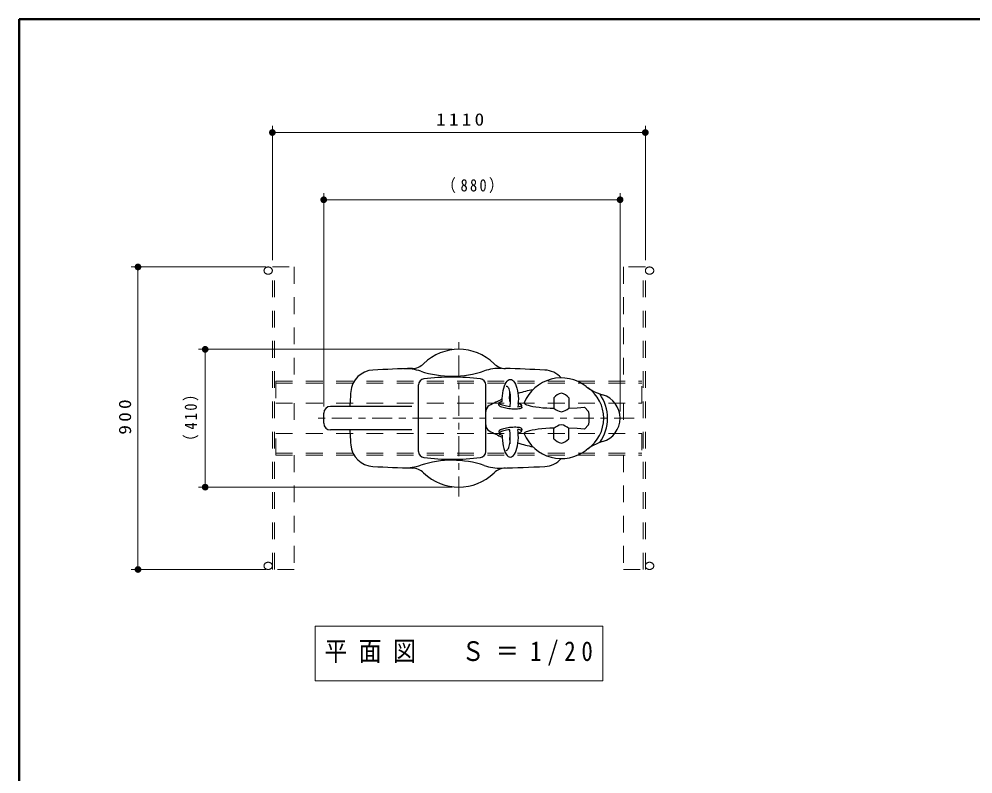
# Model space of a CAD drawing. Units: millimetres on the paper, scale 1:20. Extents: x -385 to 0, y 0 to 267.
# Drawn here: x -385 to -243.1, y 154.7 to 267 of the extents above; entities that cross this region are included whole.
import ezdxf

# ---------------------------------------------------------------- set-up
doc = ezdxf.new("R2010")
doc.units = ezdxf.units.MM
doc.linetypes.add('USER1', pattern=[4.5, 2.5, -2])
doc.linetypes.add('USER2', pattern=[6, 3, -1, 1, -1])
doc.layers.add('LY_1', color=7, linetype='Continuous', lineweight=13)
doc.styles.add('ＭＳ ゴシック', font='')
doc.styles.get('ＭＳ ゴシック').set_extended_font_data('MS Gothic')

# ---------------------------------------------------------------- blocks, each defined once
blk = doc.blocks.new('filled_dot')
at = {"color": 0, "linetype": 'Continuous', "lineweight": -2, "const_width": 1.25}
blk.add_lwpolyline([(-0.625, 0, 1), (0.625, 0, 1)], format="xyb", close=True, dxfattribs=at)

msp = doc.modelspace()

# ---------------------------------------------------------------- linework, layer by layer
at = {"layer": 'LY_1', "lineweight": 50}
for p, q in [((-385, 267), (-385, 0)), ((0, 267), (-385, 267))]:
    msp.add_line(p, q, dxfattribs=at)
at = {"layer": 'LY_1'}
for p, q in [((-347.304, 231.125), (-347.304, 251.125)), ((-347.304, 250.125), (-291.804, 250.125)), ((-291.804, 231.125), (-291.804, 251.125)), ((-339.667, 209.375), (-339.667, 241.125)), ((-339.667, 240.125), (-295.559, 240.125)), ((-295.559, 208.625), (-295.559, 241.125)), ((-348.304, 230.125), (-368.304, 230.125)), ((-367.304, 185.125), (-367.304, 230.125)), ((-320.554, 217.875), (-358.304, 217.875)), ((-357.304, 197.375), (-357.304, 217.875)), ((-320.554, 197.375), (-358.304, 197.375)), ((-348.304, 185.125), (-368.304, 185.125)), ((-340.954, 176.691), (-340.954, 168.558)), ((-298.154, 176.691), (-340.954, 176.691)), ((-298.154, 168.558), (-298.154, 176.691)), ((-340.954, 168.558), (-298.154, 168.558))]:
    msp.add_line(p, q, dxfattribs=at)
at = {"layer": 'LY_1', "linetype": 'USER1'}
for p, q in [((-347.304, 230.125), (-344.054, 230.125)), ((-347.304, 185.125), (-347.304, 230.125)), ((-347.004, 185.125), (-347.004, 230.125)), ((-344.054, 230.125), (-344.054, 213.125)), ((-295.054, 230.125), (-295.054, 213.125)), ((-291.804, 230.125), (-295.054, 230.125)), ((-292.104, 185.125), (-292.104, 230.125)), ((-291.804, 185.125), (-291.804, 230.125)), ((-346.804, 213.125), (-346.804, 209.875)), ((-346.804, 213.125), (-292.304, 213.125)), ((-292.304, 209.875), (-292.304, 213.125)), ((-346.804, 212.825), (-292.304, 212.825)), ((-346.804, 209.875), (-292.304, 209.875)), ((-344.054, 209.875), (-344.054, 205.375)), ((-295.054, 209.875), (-295.054, 205.375)), ((-346.804, 205.375), (-292.304, 205.375)), ((-346.804, 202.125), (-346.804, 205.375)), ((-292.304, 205.375), (-292.304, 202.125)), ((-346.804, 202.425), (-292.304, 202.425)), ((-346.804, 202.125), (-292.304, 202.125)), ((-344.054, 202.125), (-344.054, 185.125)), ((-295.054, 202.125), (-295.054, 185.125)), ((-344.054, 185.125), (-347.304, 185.125)), ((-295.054, 185.125), (-291.804, 185.125))]:
    msp.add_line(p, q, dxfattribs=at)
at = {"layer": 'LY_1', "linetype": 'USER2'}
for p, q in [((-319.554, 195.965), (-319.554, 219.285)), ((-293.467, 207.625), (-340.633, 207.625))]:
    msp.add_line(p, q, dxfattribs=at)
at = {"layer": 'LY_1', "lineweight": 25}
for p, q in [((-325.554, 202.677), (-325.554, 212.573)), ((-315.554, 202.677), (-315.554, 212.573)), ((-305.403, 210.671), (-305.403, 209.142)), ((-303.205, 210.671), (-303.205, 209.142)), ((-326.554, 209.375), (-338.667, 209.375)), ((-313.617, 209.618), (-313.568, 209.913)), ((-310.173, 209.249), (-310.223, 209.546)), ((-300.857, 209.267), (-300.268, 208.611)), ((-339.667, 206.875), (-339.667, 208.375)), ((-326.554, 205.875), (-338.667, 205.875)), ((-310.173, 206), (-310.223, 205.703)), ((-305.403, 204.578), (-305.403, 206.107)), ((-303.205, 204.578), (-303.205, 206.107)), ((-300.857, 205.982), (-300.268, 206.638)), ((-313.617, 205.631), (-313.568, 205.336))]:
    msp.add_line(p, q, dxfattribs=at)
at = {"layer": 'LY_1', "linetype": 'USER1'}
for points in [[(-347.304, 229.583), (-347.306, 229.631), (-347.313, 229.677), (-347.325, 229.723), (-347.342, 229.768), (-347.362, 229.812), (-347.388, 229.854), (-347.417, 229.894), (-347.45, 229.931), (-347.487, 229.966), (-347.527, 229.998), (-347.57, 230.027), (-347.616, 230.052), (-347.665, 230.074), (-347.715, 230.092), (-347.767, 230.106), (-347.82, 230.116), (-347.874, 230.123), (-347.929, 230.125), (-347.983, 230.123), (-348.037, 230.116), (-348.091, 230.106), (-348.143, 230.092), (-348.193, 230.074), (-348.241, 230.052), (-348.287, 230.027), (-348.331, 229.998), (-348.371, 229.966), (-348.408, 229.931), (-348.441, 229.894), (-348.47, 229.854), (-348.495, 229.812), (-348.516, 229.768), (-348.533, 229.723), (-348.544, 229.677), (-348.551, 229.631), (-348.554, 229.583), (-348.551, 229.536), (-348.544, 229.489), (-348.533, 229.443), (-348.516, 229.398), (-348.495, 229.355), (-348.47, 229.313), (-348.441, 229.273), (-348.408, 229.235), (-348.371, 229.201), (-348.331, 229.169), (-348.287, 229.14), (-348.241, 229.115), (-348.193, 229.093), (-348.143, 229.075), (-348.091, 229.061), (-348.037, 229.05), (-347.983, 229.044), (-347.929, 229.042), (-347.874, 229.044), (-347.82, 229.05), (-347.767, 229.061), (-347.715, 229.075), (-347.665, 229.093), (-347.616, 229.115), (-347.57, 229.14), (-347.527, 229.169), (-347.487, 229.201), (-347.45, 229.235), (-347.417, 229.273), (-347.388, 229.313), (-347.362, 229.355), (-347.342, 229.398), (-347.325, 229.443), (-347.313, 229.489), (-347.306, 229.536)], [(-291.804, 229.583), (-291.801, 229.536), (-291.794, 229.489), (-291.783, 229.443), (-291.766, 229.398), (-291.745, 229.355), (-291.72, 229.313), (-291.691, 229.273), (-291.658, 229.235), (-291.621, 229.201), (-291.581, 229.169), (-291.537, 229.14), (-291.491, 229.115), (-291.443, 229.093), (-291.393, 229.075), (-291.341, 229.061), (-291.287, 229.05), (-291.233, 229.044), (-291.179, 229.042), (-291.124, 229.044), (-291.07, 229.05), (-291.017, 229.061), (-290.965, 229.075), (-290.915, 229.093), (-290.866, 229.115), (-290.82, 229.14), (-290.777, 229.169), (-290.737, 229.201), (-290.7, 229.235), (-290.667, 229.273), (-290.638, 229.313), (-290.612, 229.355), (-290.592, 229.398), (-290.575, 229.443), (-290.563, 229.489), (-290.556, 229.536), (-290.554, 229.583), (-290.556, 229.631), (-290.563, 229.677), (-290.575, 229.723), (-290.592, 229.768), (-290.612, 229.812), (-290.638, 229.854), (-290.667, 229.894), (-290.7, 229.931), (-290.737, 229.966), (-290.777, 229.998), (-290.82, 230.027), (-290.866, 230.052), (-290.915, 230.074), (-290.965, 230.092), (-291.017, 230.106), (-291.07, 230.116), (-291.124, 230.123), (-291.179, 230.125), (-291.233, 230.123), (-291.287, 230.116), (-291.341, 230.106), (-291.393, 230.092), (-291.443, 230.074), (-291.491, 230.052), (-291.537, 230.027), (-291.581, 229.998), (-291.621, 229.966), (-291.658, 229.931), (-291.691, 229.894), (-291.72, 229.854), (-291.745, 229.812), (-291.766, 229.768), (-291.783, 229.723), (-291.794, 229.677), (-291.801, 229.631)], [(-347.304, 185.666), (-347.306, 185.713), (-347.313, 185.76), (-347.325, 185.806), (-347.342, 185.851), (-347.362, 185.895), (-347.388, 185.937), (-347.417, 185.976), (-347.45, 186.014), (-347.487, 186.049), (-347.527, 186.081), (-347.57, 186.109), (-347.616, 186.135), (-347.665, 186.156), (-347.715, 186.174), (-347.767, 186.189), (-347.82, 186.199), (-347.874, 186.205), (-347.929, 186.207), (-347.983, 186.205), (-348.037, 186.199), (-348.091, 186.189), (-348.143, 186.174), (-348.193, 186.156), (-348.241, 186.135), (-348.287, 186.109), (-348.331, 186.081), (-348.371, 186.049), (-348.408, 186.014), (-348.441, 185.976), (-348.47, 185.937), (-348.495, 185.895), (-348.516, 185.851), (-348.533, 185.806), (-348.544, 185.76), (-348.551, 185.713), (-348.554, 185.666), (-348.551, 185.619), (-348.544, 185.572), (-348.533, 185.526), (-348.516, 185.481), (-348.495, 185.437), (-348.47, 185.395), (-348.441, 185.355), (-348.408, 185.318), (-348.371, 185.283), (-348.331, 185.251), (-348.287, 185.222), (-348.241, 185.197), (-348.193, 185.175), (-348.143, 185.157), (-348.091, 185.143), (-348.037, 185.133), (-347.983, 185.127), (-347.929, 185.125), (-347.874, 185.127), (-347.82, 185.133), (-347.767, 185.143), (-347.715, 185.157), (-347.665, 185.175), (-347.616, 185.197), (-347.57, 185.222), (-347.527, 185.251), (-347.487, 185.283), (-347.45, 185.318), (-347.417, 185.355), (-347.388, 185.395), (-347.362, 185.437), (-347.342, 185.481), (-347.325, 185.526), (-347.313, 185.572), (-347.306, 185.619)], [(-291.804, 185.666), (-291.801, 185.619), (-291.794, 185.572), (-291.783, 185.526), (-291.766, 185.481), (-291.745, 185.437), (-291.72, 185.395), (-291.691, 185.355), (-291.658, 185.318), (-291.621, 185.283), (-291.581, 185.251), (-291.537, 185.222), (-291.491, 185.197), (-291.443, 185.175), (-291.393, 185.157), (-291.341, 185.143), (-291.287, 185.133), (-291.233, 185.127), (-291.179, 185.125), (-291.124, 185.127), (-291.07, 185.133), (-291.017, 185.143), (-290.965, 185.157), (-290.915, 185.175), (-290.866, 185.197), (-290.82, 185.222), (-290.777, 185.251), (-290.737, 185.283), (-290.7, 185.318), (-290.667, 185.355), (-290.638, 185.395), (-290.612, 185.437), (-290.592, 185.481), (-290.575, 185.526), (-290.563, 185.572), (-290.556, 185.619), (-290.554, 185.666), (-290.556, 185.713), (-290.563, 185.76), (-290.575, 185.806), (-290.592, 185.851), (-290.612, 185.895), (-290.638, 185.937), (-290.667, 185.976), (-290.7, 186.014), (-290.737, 186.049), (-290.777, 186.081), (-290.82, 186.109), (-290.866, 186.135), (-290.915, 186.156), (-290.965, 186.174), (-291.017, 186.189), (-291.07, 186.199), (-291.124, 186.205), (-291.179, 186.207), (-291.233, 186.205), (-291.287, 186.199), (-291.341, 186.189), (-291.393, 186.174), (-291.443, 186.156), (-291.491, 186.135), (-291.537, 186.109), (-291.581, 186.081), (-291.621, 186.049), (-291.658, 186.014), (-291.691, 185.976), (-291.72, 185.937), (-291.745, 185.895), (-291.766, 185.851), (-291.783, 185.806), (-291.794, 185.76), (-291.801, 185.713)]]:
    msp.add_lwpolyline(points, close=True, dxfattribs=at)
at = {"layer": 'LY_1', "lineweight": 25}
for points in [[(-313.086, 210.125), (-313.089, 210.542), (-313.07, 210.956), (-313.028, 211.36), (-312.964, 211.744), (-312.88, 212.103), (-312.776, 212.43), (-312.656, 212.717), (-312.521, 212.959), (-312.374, 213.152), (-312.218, 213.293), (-312.056, 213.377), (-311.891, 213.404), (-311.725, 213.374), (-311.563, 213.286), (-311.408, 213.143), (-311.261, 212.947), (-311.127, 212.701), (-311.008, 212.412), (-310.906, 212.084), (-310.822, 211.723), (-310.76, 211.337), (-310.719, 210.933), (-310.701, 210.518), (-310.706, 210.102), (-310.734, 209.691), (-310.784, 209.293)], [(-312.493, 212.404), (-312.413, 212.387), (-312.335, 212.333), (-312.26, 212.246), (-312.189, 212.125), (-312.123, 211.974), (-312.064, 211.795), (-312.012, 211.591), (-311.969, 211.366), (-311.936, 211.123), (-311.912, 210.868), (-311.898, 210.604), (-311.896, 210.337), (-311.903, 210.071), (-311.921, 209.81), (-311.95, 209.56), (-311.988, 209.325)], [(-311.988, 209.325), (-312.226, 209.358), (-312.457, 209.399), (-312.677, 209.446), (-312.88, 209.499), (-313.064, 209.556), (-313.223, 209.616), (-313.355, 209.678), (-313.457, 209.741), (-313.528, 209.804), (-313.564, 209.864), (-313.566, 209.922), (-313.534, 209.975), (-313.468, 210.023), (-313.37, 210.065), (-313.242, 210.099), (-313.086, 210.125)], [(-311.989, 210.123), (-311.992, 210.342), (-311.994, 210.567), (-311.994, 210.794), (-311.992, 211.019), (-311.989, 211.239), (-311.984, 211.449)], [(-311.989, 210.427), (-311.945, 210.423), (-311.901, 210.418)], [(-310.173, 209.249), (-310.18, 209.195), (-310.217, 209.145), (-310.284, 209.1), (-310.38, 209.061), (-310.504, 209.028), (-310.652, 209.002), (-310.823, 208.983), (-311.013, 208.973), (-311.219, 208.97), (-311.437, 208.975), (-311.664, 208.989), (-311.894, 209.01), (-312.125, 209.038), (-312.351, 209.073), (-312.57, 209.115), (-312.776, 209.162), (-312.966, 209.213), (-313.137, 209.268), (-313.286, 209.326), (-313.41, 209.385), (-313.506, 209.446), (-313.574, 209.505), (-313.611, 209.563), (-313.617, 209.618)], [(-310.719, 209.869), (-310.54, 209.8), (-310.398, 209.728), (-310.296, 209.657), (-310.237, 209.586), (-310.222, 209.52), (-310.251, 209.458), (-310.325, 209.403), (-310.44, 209.357), (-310.595, 209.32), (-310.784, 209.293)], [(-309.841, 209.935), (-309.803, 209.836), (-309.69, 209.737), (-309.504, 209.642), (-309.246, 209.55), (-308.921, 209.464), (-308.533, 209.384), (-308.087, 209.312), (-307.589, 209.248), (-307.046, 209.193), (-306.466, 209.149), (-305.943, 209.119), (-305.403, 209.098)], [(-303.205, 209.098), (-301.966, 209.161), (-300.857, 209.267)], [(-300.268, 206.638), (-300.247, 206.671), (-300.228, 206.722), (-300.21, 206.791), (-300.193, 206.877), (-300.178, 206.978), (-300.166, 207.091), (-300.156, 207.215), (-300.149, 207.347), (-300.145, 207.484), (-300.143, 207.625), (-300.145, 207.765), (-300.149, 207.902), (-300.156, 208.034), (-300.166, 208.158), (-300.178, 208.271), (-300.193, 208.372), (-300.21, 208.458), (-300.228, 208.527), (-300.247, 208.579), (-300.268, 208.611)], [(-310.173, 206), (-310.18, 206.056), (-310.221, 206.108), (-310.293, 206.154), (-310.397, 206.194), (-310.53, 206.227), (-310.689, 206.252), (-310.871, 206.27), (-311.074, 206.278), (-311.292, 206.278), (-311.522, 206.27), (-311.759, 206.253), (-311.998, 206.228), (-312.236, 206.195), (-312.467, 206.155), (-312.687, 206.109), (-312.892, 206.057), (-313.078, 206.001), (-313.24, 205.942), (-313.377, 205.881), (-313.485, 205.819), (-313.562, 205.757), (-313.607, 205.696), (-313.617, 205.663), (-313.617, 205.631)], [(-311.988, 205.924), (-312.226, 205.891), (-312.457, 205.85), (-312.677, 205.803), (-312.88, 205.751), (-313.064, 205.694), (-313.223, 205.633), (-313.355, 205.571), (-313.457, 205.508), (-313.528, 205.445), (-313.564, 205.385), (-313.566, 205.327), (-313.534, 205.274), (-313.468, 205.226), (-313.37, 205.185), (-313.242, 205.15), (-313.086, 205.124)], [(-313.086, 205.124), (-313.089, 204.707), (-313.07, 204.293), (-313.028, 203.89), (-312.964, 203.505), (-312.88, 203.146), (-312.776, 202.82), (-312.656, 202.533), (-312.521, 202.29), (-312.374, 202.097), (-312.218, 201.957), (-312.056, 201.872), (-311.891, 201.845), (-311.725, 201.875), (-311.563, 201.963), (-311.408, 202.106), (-311.261, 202.303), (-311.127, 202.548), (-311.008, 202.837), (-310.906, 203.165), (-310.822, 203.526), (-310.76, 203.912), (-310.719, 204.316), (-310.701, 204.731), (-310.706, 205.148), (-310.734, 205.559), (-310.784, 205.956)], [(-312.493, 202.845), (-312.413, 202.863), (-312.335, 202.916), (-312.26, 203.003), (-312.189, 203.124), (-312.123, 203.275), (-312.064, 203.454), (-312.012, 203.658), (-311.969, 203.883), (-311.936, 204.126), (-311.912, 204.381), (-311.898, 204.645), (-311.896, 204.912), (-311.903, 205.179), (-311.921, 205.439), (-311.95, 205.689), (-311.988, 205.924)], [(-310.719, 205.38), (-310.582, 205.432), (-310.465, 205.485), (-310.37, 205.538), (-310.297, 205.592), (-310.248, 205.645), (-310.224, 205.696), (-310.225, 205.745), (-310.25, 205.79), (-310.301, 205.832), (-310.375, 205.869), (-310.471, 205.902), (-310.59, 205.929), (-310.682, 205.944), (-310.784, 205.956)], [(-305.403, 206.151), (-306.029, 206.126), (-306.631, 206.089), (-307.201, 206.042), (-307.732, 205.985), (-308.216, 205.918), (-308.647, 205.844), (-309.018, 205.762), (-309.325, 205.674), (-309.563, 205.581), (-309.729, 205.485), (-309.813, 205.4), (-309.841, 205.314)], [(-300.857, 205.982), (-301.966, 206.088), (-303.205, 206.151)], [(-311.989, 205.126), (-311.992, 204.907), (-311.994, 204.682), (-311.994, 204.455), (-311.992, 204.23), (-311.989, 204.01), (-311.984, 203.8)], [(-311.989, 204.822), (-311.945, 204.826), (-311.901, 204.831)]]:
    msp.add_lwpolyline(points, dxfattribs=at)
for centre, radius, start, end in [((-319.554, 210.375), 7.5, 45.66465, 134.33535), ((-332.156, 211.3), 3.5, 92.9507, 175.39205), ((-319.554, -33.188), 248.312, 91.59668, 92.9507), ((-327.555, 207.492), 7.5, 71.87019, 91.90409), ((-326.542, 217.527), 2.5, 271.59668, 314.33535), ((-320.554, 228.875), 15, 251.87019, 288.56707), ((-313.39, 207.546), 7.5, 88.53318, 108.56707), ((-312.565, 217.527), 2.5, 225.66465, 268.40332), ((-319.554, -33.188), 248.312, 87.0493, 88.40332), ((-306.952, 211.3), 3.5, 41.61641, 87.0493), ((-324.652, 212.573), 0.902, 97.13762, 180), ((-320.554, 179.847), 33.883, 82.86238, 97.13762), ((-316.456, 212.573), 0.902, 0, 82.86238), ((-304.304, 207.625), 6, 52.21448, 157.34756), ((-286.554, 207.625), 49.25, 175.39205, 177.96368), ((-303.654, 188.397), 23.977, 101.76557, 107.22748), ((-296.032, 218.294), 7.5, 232.21448, 253.54201), ((-303.543, 207.625), 5.548, 305.14285, 54.85715), ((-303.654, 188.397), 23.977, 113.17691, 118.31942), ((-303.654, 188.397), 23.977, 110.15371, 110.35403), ((-303.67, 209.074), 2.357, 105.60683, 137.33549), ((-304.938, 209.074), 2.357, 42.66451, 74.39317), ((-303.543, 207.625), 6.13, 323.79187, 36.20813), ((-299.184, 207.625), 3.625, 286.45799, 73.54201), ((-338.667, 208.375), 1, 90, 180), ((-314.554, 208.625), 1, 118.31942, 180), ((-303.985, 210.615), 2.045, 226.10328, 261.04079), ((-304.622, 210.615), 2.045, 278.95921, 313.89672), ((-338.667, 206.875), 1, 180, 270), ((-286.554, 207.625), 49.25, 182.03632, 184.60795), ((-314.554, 206.625), 1, 180, 241.68058), ((-303.985, 204.634), 2.045, 98.95922, 133.89672), ((-304.622, 204.634), 2.045, 46.10328, 81.04078), ((-303.654, 226.852), 23.977, 241.68058, 246.82309), ((-304.304, 207.625), 6, 202.65244, 307.78552), ((-303.67, 206.176), 2.357, 222.66451, 254.39317), ((-304.938, 206.176), 2.357, 285.60683, 317.33549), ((-332.156, 203.949), 3.5, 184.60795, 267.0493), ((-303.654, 226.852), 23.977, 249.64597, 249.84629), ((-303.654, 226.852), 23.977, 252.77252, 258.23443), ((-296.032, 196.955), 7.5, 106.45799, 127.78552), ((-324.652, 202.677), 0.902, 180, 262.86238), ((-320.554, 235.402), 33.883, 262.86238, 277.13762), ((-316.456, 202.677), 0.902, 277.13762, 0), ((-306.952, 203.949), 3.5, 272.9507, 318.38359), ((-319.554, 448.437), 248.312, 267.0493, 268.40332), ((-327.555, 207.758), 7.5, 268.09591, 288.1298), ((-326.542, 197.722), 2.5, 45.66465, 88.40332), ((-320.554, 186.375), 15, 71.43293, 108.12981), ((-313.39, 207.704), 7.5, 251.43293, 271.46682), ((-312.565, 197.722), 2.5, 91.59668, 134.33535), ((-319.554, 448.437), 248.312, 271.46682, 272.9507), ((-319.554, 204.875), 7.5, 225.66465, 314.33535)]:
    msp.add_arc(centre, radius, start, end, dxfattribs=at)

# ---------------------------------------------------------------- block references
at = {"layer": 'LY_1', "xscale": 0.4, "yscale": 0.4}
for p in [(-347.304, 250.125), (-339.667, 240.125)]:
    msp.add_blockref('filled_dot', p, dxfattribs=at)
for p, rotation in [((-291.804, 250.125), 180), ((-295.559, 240.125), 180), ((-367.304, 230.125), 270), ((-357.304, 217.875), 270), ((-357.304, 197.375), 90), ((-367.304, 185.125), 90)]:
    msp.add_blockref('filled_dot', p, dxfattribs=dict(at, rotation=rotation))

# ---------------------------------------------------------------- texts
at = {"layer": 'LY_1', "style": 'ＭＳ ゴシック'}
for s, insert, char_height, attachment_point in [('\\T1.33;\\W1.15;1110', (-319.126, 251.125), 1.833, 8), ('\\T1.33;\\W0.85;（880）', (-317.188, 241.125), 1.833, 8), ('\\T1.5;\\W0.85;平面図\u3000Ｓ＝1/20', (-339.554, 172.625), 2.933, 4)]:
    msp.add_mtext(s, dxfattribs=dict(at, insert=insert, char_height=char_height, attachment_point=attachment_point))
at = {"layer": 'LY_1', "char_height": 1.833, "attachment_point": 8, "rotation": 90, "style": 'ＭＳ ゴシック'}
for s, insert in [('\\T1.33;\\W1.15;900', (-368.304, 208.041)), ('\\T1.33;\\W0.85;（410）', (-358.304, 208.05))]:
    msp.add_mtext(s, dxfattribs=dict(at, insert=insert))

doc.saveas('drawing.dxf')
